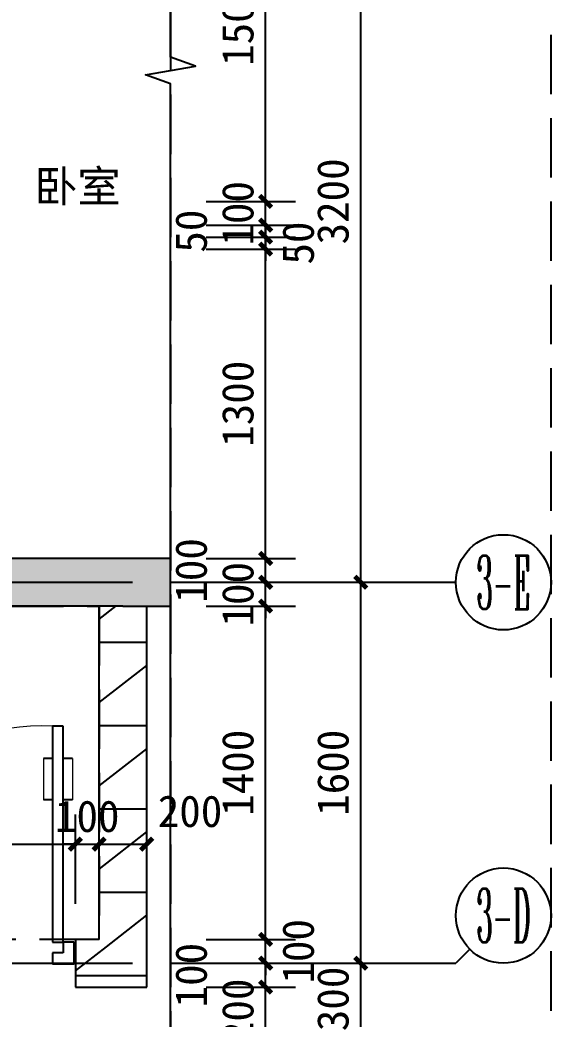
# Model space of a CAD drawing. Extents: x -10817 to 167545, y 26551 to 157048.
# Drawn here: x 71742 to 73975, y 47417 to 51614 of the extents above; entities that cross this region are included whole.
import ezdxf
from ezdxf.enums import TextEntityAlignment as Align
from ezdxf.xclip import XClip

# ---------------------------------------------------------------- set-up
doc = ezdxf.new("R2010")
doc.units = 0
doc.header["$LTSCALE"] = 1000
doc.header["$MEASUREMENT"] = 0
doc.header["$XCLIPFRAME"] = 0
doc.linetypes.add('DASH', pattern=[0.35, 0.25, -0.1])
doc.linetypes.add('DOTE', pattern=[2.42, 2, -0.2, 0.02, -0.2])
doc.layers.get('Defpoints').update_dxf_attribs({"color": 30, "linetype": 'DASH'})
for name, color, linetype in [('120-墙体$0$120-墙体$0$A-COLU-CONC-HATC', 204, 'Continuous'), ('120-墙体$0$120-墙体$0$A-DOOR', 51, 'Continuous'), ('120-墙体$0$120-墙体$0$A-WALL-CONC', 9, 'Continuous'), ('120-墙体$0$A-WALL-BLOK', 131, 'Continuous'), ('3#-夹层$0$A-ANNO-TEXT', 7, 'Continuous'), ('A-ANNO-AXIS-CIRC', 3, 'Continuous'), ('A-ANNO-AXIS-TEXT', 7, 'Continuous'), ('A-ANNO-DIMS', 3, 'Continuous'), ('A-ANNO-DOTE', 10, 'DOTE'), ('A-ANNO-SYMB', 3, 'Continuous'), ('AXIS_TEXT', 7, 'Continuous')]:
    doc.layers.add(name, color=color, linetype=linetype)
doc.styles.add('3#-夹层$0$Standard', font='')
doc.styles.add('_TCH_AXIS', font='COMPLEX', dxfattribs={"bigfont": 'GBCBIG'})
doc.styles.add('_TCH_DIM_T3', font='')
doc.styles.add('COMPLEX', font='COMPLEX')
doc.styles.get('3#-夹层$0$Standard').set_extended_font_data('SimSun')
doc.styles.get('_TCH_DIM_T3').set_extended_font_data('SimSun')
doc.dimstyles.new('_TCH_ARCH&&50', dxfattribs={"dimtxt": 132.911392, "dimasz": 50, "dimexe": 125, "dimexo": 150, "dimgap": 50, "dimtad": 1, "dimdec": 0, "dimzin": 0, "dimdsep": 46, "dimtxsty": '_TCH_DIM_T3', "dimblk": 'ARCHTICK', "dimcen": 0.09, "dimclrt": 7, "dimazin": 2, "dimtfac": 1, "dimtdec": 0, "dimtix": 1, "dimtmove": 2, "dimatfit": 3, "dimfxl": 50, "dimtolj": 1, "dimtzin": 0, "dimarcsym": 0})
pattern_1 = [(0, (0, 0), (0, 350), []), (37.875, (400, 0), (-169.615, 218.077), []), (90, (400, 0), (-450, 3e-14), [])]

# ---------------------------------------------------------------- blocks, each defined once
blk = doc.blocks.new('120-墙体$0$120-墙体$0$$DorLib2D$00000009')
for p, q in [((0.4129, 0.9053), (0.4129, 0.0807)), ((0.4541, 0.9053), (0.4129, 0.9053)), ((0.4541, 0.0807), (0.4541, 0.9053)), ((0.4129, 0.7822), (0.378, 0.7822)), ((0.489, 0.7822), (0.4541, 0.7822)), ((0.4129, 0.6235), (0.378, 0.6235)), ((0.489, 0.6235), (0.4541, 0.6235)), ((-0.4941, 0.0807), (-0.4529, 0.0807)), ((-0.4941, -0.0018), (-0.4941, 0.0807)), ((-0.4529, 0.0807), (-0.4529, 0.0395)), ((0.4129, 0.0807), (0.4541, 0.0807)), ((0.4953, 0.0807), (0.4541, 0.0807)), ((0.4541, 0.0807), (0.4541, 0.0395)), ((0.4953, -0.0018), (0.4953, 0.0807)), ((-0.4529, 0.0395), (-0.4117, 0.0395)), ((-0.4117, 0.0395), (-0.4117, -0.0018)), ((0.4541, 0.0395), (0.4129, 0.0395)), ((0.4129, 0.0395), (0.4129, -0.0018)), ((-0.4941, -0.0018), (-0.4941, -0.0018)), ((-0.4117, -0.0018), (-0.4941, -0.0018)), ((0.4129, -0.0018), (0.4953, -0.0018)), ((0.4953, -0.0018), (0.4953, -0.0018))]:
    blk.add_line(p, q)
at = {"lineweight": 13}
for p, q in [((0.378, 0.7822), (0.378, 0.6235)), ((0.489, 0.7822), (0.489, 0.6235))]:
    blk.add_line(p, q, dxfattribs=at)
blk.add_arc((0.3716, 0.0817), 0.8246, 87.134, 180.0717, dxfattribs=at)
blk = doc.blocks.new('120-墙体')
at = {"layer": '120-墙体$0$120-墙体$0$A-COLU-CONC-HATC'}
for points in [[(-6950, -3300), (-6950, -3100), (-7800, -3100), (-7800, -3300)], [(-6950, -3300), (-6350, -3300), (-6350, -3100), (-6950, -3100)]]:
    blk.add_hatch(color=256, dxfattribs=at).paths.add_polyline_path(points)
h = blk.add_hatch(dxfattribs=at)
h.set_pattern_fill('空心砖', color=256, scale=100, style=0)
h.set_pattern_definition(pattern_1)
h.paths.add_polyline_path([(-7050, -4700), (-6850, -4900), (-6850, -3300), (-7050, -3300)])
h = blk.add_hatch(dxfattribs=at)
h.set_pattern_fill('空心砖', color=256, scale=100, style=0)
h.set_pattern_definition(pattern_1)
h.paths.add_polyline_path([(-7050, -4700), (-7150, -4700), (-7150, -4900), (-6850, -4900)])
at = {"layer": '120-墙体$0$120-墙体$0$A-WALL-CONC'}
for p, q in [((-6950, -3100), (-7800, -3100)), ((-6350, -3100), (-6950, -3100)), ((-6950, -3300), (-7800, -3300)), ((-6950, -3300), (-6350, -3300))]:
    blk.add_line(p, q, dxfattribs=at)
at = {"layer": '120-墙体$0$A-WALL-BLOK'}
for p, q in [((-7050, -4700), (-7050, -3300)), ((-6850, -4900), (-6850, -3300)), ((-7050, -4700), (-7150, -4700)), ((-7150, -4700), (-7150, -4900)), ((-7150, -4900), (-6850, -4900))]:
    blk.add_line(p, q, dxfattribs=at)
at = {"layer": 'Defpoints'}
blk.add_lwpolyline([(-7800, 100), (-7800, -3300), (-7050, -3300), (-7050, -4700), (-8350, -4700), (-8350, -7200), (-9550, -7200), (-9550, -11200)], dxfattribs=at)
at = {"layer": '120-墙体$0$120-墙体$0$A-DOOR', "xscale": 1100, "yscale": 1100, "zscale": 200}
blk.add_blockref('120-墙体$0$120-墙体$0$$DorLib2D$00000009', (-7700, -4800), dxfattribs=at)
blk = doc.blocks.new('_ArchTick')
at = {"color": 0, "linetype": 'ByBlock', "const_width": 0.4}
blk.add_lwpolyline([(-0.5, -0.5), (0.5, 0.5)], dxfattribs=at)
blk = doc.blocks.new('*D1027')
at = {"layer": 'A-ANNO-DIMS', "color": 0, "lineweight": -2, "transparency": 16777216}
for p, q in [((72775, 47551.7), (72775, 47601.7)), ((72525, 47551.7), (72900, 47551.7)), ((72775, 47351.7), (72775, 47551.7)), ((72525, 47351.7), (72900, 47351.7)), ((72775, 47351.7), (72775, 47301.7))]:
    blk.add_line(p, q, dxfattribs=at)
at = {"layer": 'Defpoints', "color": 0, "transparency": 16777216}
for p in [(72375, 47551.7), (72775, 47551.7), (72375, 47351.7)]:
    blk.add_point(p, dxfattribs=at)
at = {"layer": 'A-ANNO-DIMS', "color": 0, "lineweight": -2, "transparency": 16777216, "xscale": 50, "yscale": 50, "zscale": 50}
for p, rotation in [((72775, 47551.7), 270), ((72775, 47351.7), 90)]:
    blk.add_blockref('_ArchTick', p, dxfattribs=dict(at, rotation=rotation))
at = {"layer": 'A-ANNO-DIMS', "color": 7, "transparency": 16777216, "insert": (72658.6, 47451.7), "char_height": 132.91, "attachment_point": 5, "rotation": 90, "style": '_TCH_DIM_T3'}
blk.add_mtext('\\A1;200', dxfattribs=at)
blk = doc.blocks.new('*D1028')
at = {"layer": 'A-ANNO-DIMS', "color": 0, "lineweight": -2, "transparency": 16777216}
for p, q in [((72525, 47651.7), (72900, 47651.7)), ((72775, 47551.7), (72775, 47651.7)), ((72525, 47551.7), (72900, 47551.7))]:
    blk.add_line(p, q, dxfattribs=at)
at = {"layer": 'Defpoints', "color": 0, "transparency": 16777216}
for p in [(72375, 47651.7), (72775, 47651.7), (72375, 47551.7)]:
    blk.add_point(p, dxfattribs=at)
at = {"layer": 'A-ANNO-DIMS', "color": 0, "lineweight": -2, "transparency": 16777216, "xscale": 50, "yscale": 50, "zscale": 50}
for p, rotation in [((72775, 47651.7), 90), ((72775, 47551.7), 270)]:
    blk.add_blockref('_ArchTick', p, dxfattribs=dict(at, rotation=rotation))
at = {"layer": 'A-ANNO-DIMS', "color": 7, "transparency": 16777216, "insert": (72462.5, 47601.7), "char_height": 132.91, "attachment_point": 5, "rotation": 90, "style": '_TCH_DIM_T3'}
blk.add_mtext('\\A1;100', dxfattribs=at)
blk = doc.blocks.new('*D1029')
at = {"layer": 'A-ANNO-DIMS', "color": 0, "lineweight": -2, "transparency": 16777216}
for p, q in [((72775, 47751.7), (72775, 47801.7)), ((72525, 47751.7), (72900, 47751.7)), ((72775, 47651.7), (72775, 47751.7)), ((72525, 47651.7), (72900, 47651.7)), ((72775, 47651.7), (72775, 47601.7))]:
    blk.add_line(p, q, dxfattribs=at)
at = {"layer": 'Defpoints', "color": 0, "transparency": 16777216}
for p in [(72375, 47751.7), (72775, 47751.7), (72375, 47651.7)]:
    blk.add_point(p, dxfattribs=at)
at = {"layer": 'A-ANNO-DIMS', "color": 0, "lineweight": -2, "transparency": 16777216, "xscale": 50, "yscale": 50, "zscale": 50}
for p, rotation in [((72775, 47751.7), 270), ((72775, 47651.7), 90)]:
    blk.add_blockref('_ArchTick', p, dxfattribs=dict(at, rotation=rotation))
at = {"layer": 'A-ANNO-DIMS', "color": 7, "transparency": 16777216, "insert": (72912.5, 47701.7), "char_height": 132.91, "attachment_point": 5, "rotation": 90, "style": '_TCH_DIM_T3'}
blk.add_mtext('\\A1;100', dxfattribs=at)
blk = doc.blocks.new('*D1030')
at = {"layer": 'A-ANNO-DIMS', "color": 0, "lineweight": -2, "transparency": 16777216}
for p, q in [((72525, 49151.7), (72900, 49151.7)), ((72775, 47751.7), (72775, 49151.7)), ((72525, 47751.7), (72900, 47751.7))]:
    blk.add_line(p, q, dxfattribs=at)
at = {"layer": 'Defpoints', "color": 0, "transparency": 16777216}
for p in [(72375, 49151.7), (72775, 49151.7), (72375, 47751.7)]:
    blk.add_point(p, dxfattribs=at)
at = {"layer": 'A-ANNO-DIMS', "color": 0, "lineweight": -2, "transparency": 16777216, "xscale": 50, "yscale": 50, "zscale": 50}
for p, rotation in [((72775, 49151.7), 90), ((72775, 47751.7), 270)]:
    blk.add_blockref('_ArchTick', p, dxfattribs=dict(at, rotation=rotation))
at = {"layer": 'A-ANNO-DIMS', "color": 7, "transparency": 16777216, "insert": (72658.6, 48451.7), "char_height": 132.91, "attachment_point": 5, "rotation": 90, "style": '_TCH_DIM_T3'}
blk.add_mtext('\\A1;1400', dxfattribs=at)
blk = doc.blocks.new('*D1031')
at = {"layer": 'A-ANNO-DIMS', "color": 0, "lineweight": -2, "transparency": 16777216}
for p, q in [((72775, 49251.7), (72775, 49301.7)), ((72525, 49251.7), (72900, 49251.7)), ((72775, 49151.7), (72775, 49251.7)), ((72525, 49151.7), (72900, 49151.7)), ((72775, 49151.7), (72775, 49101.7))]:
    blk.add_line(p, q, dxfattribs=at)
at = {"layer": 'Defpoints', "color": 0, "transparency": 16777216}
for p in [(72375, 49251.7), (72775, 49251.7), (72375, 49151.7)]:
    blk.add_point(p, dxfattribs=at)
at = {"layer": 'A-ANNO-DIMS', "color": 0, "lineweight": -2, "transparency": 16777216, "xscale": 50, "yscale": 50, "zscale": 50}
for p, rotation in [((72775, 49251.7), 270), ((72775, 49151.7), 90)]:
    blk.add_blockref('_ArchTick', p, dxfattribs=dict(at, rotation=rotation))
at = {"layer": 'A-ANNO-DIMS', "color": 7, "transparency": 16777216, "insert": (72658.6, 49201.7), "char_height": 132.91, "attachment_point": 5, "rotation": 90, "style": '_TCH_DIM_T3'}
blk.add_mtext('\\A1;100', dxfattribs=at)
blk = doc.blocks.new('*D1032')
at = {"layer": 'A-ANNO-DIMS', "color": 0, "lineweight": -2, "transparency": 16777216}
for p, q in [((72525, 49351.7), (72900, 49351.7)), ((72775, 49251.7), (72775, 49351.7)), ((72525, 49251.7), (72900, 49251.7))]:
    blk.add_line(p, q, dxfattribs=at)
at = {"layer": 'Defpoints', "color": 0, "transparency": 16777216}
for p in [(72375, 49351.7), (72775, 49351.7), (72375, 49251.7)]:
    blk.add_point(p, dxfattribs=at)
at = {"layer": 'A-ANNO-DIMS', "color": 0, "lineweight": -2, "transparency": 16777216, "xscale": 50, "yscale": 50, "zscale": 50}
for p, rotation in [((72775, 49351.7), 90), ((72775, 49251.7), 270)]:
    blk.add_blockref('_ArchTick', p, dxfattribs=dict(at, rotation=rotation))
at = {"layer": 'A-ANNO-DIMS', "color": 7, "transparency": 16777216, "insert": (72462.5, 49301.7), "char_height": 132.91, "attachment_point": 5, "rotation": 90, "style": '_TCH_DIM_T3'}
blk.add_mtext('\\A1;100', dxfattribs=at)
blk = doc.blocks.new('*D1033')
at = {"layer": 'A-ANNO-DIMS', "color": 0, "lineweight": -2, "transparency": 16777216}
for p, q in [((72525, 50651.7), (72900, 50651.7)), ((72775, 49351.7), (72775, 50651.7)), ((72525, 49351.7), (72900, 49351.7))]:
    blk.add_line(p, q, dxfattribs=at)
at = {"layer": 'Defpoints', "color": 0, "transparency": 16777216}
for p in [(72375, 50651.7), (72775, 50651.7), (72375, 49351.7)]:
    blk.add_point(p, dxfattribs=at)
at = {"layer": 'A-ANNO-DIMS', "color": 0, "lineweight": -2, "transparency": 16777216, "xscale": 50, "yscale": 50, "zscale": 50}
for p, rotation in [((72775, 50651.7), 90), ((72775, 49351.7), 270)]:
    blk.add_blockref('_ArchTick', p, dxfattribs=dict(at, rotation=rotation))
at = {"layer": 'A-ANNO-DIMS', "color": 7, "transparency": 16777216, "insert": (72658.6, 50001.7), "char_height": 132.91, "attachment_point": 5, "rotation": 90, "style": '_TCH_DIM_T3'}
blk.add_mtext('\\A1;1300', dxfattribs=at)
blk = doc.blocks.new('*D1034')
at = {"layer": 'A-ANNO-DIMS', "color": 0, "lineweight": -2, "transparency": 16777216}
for p, q in [((72775, 50701.7), (72775, 50751.7)), ((72525, 50701.7), (72900, 50701.7)), ((72775, 50651.7), (72775, 50701.7)), ((72525, 50651.7), (72900, 50651.7)), ((72775, 50651.7), (72775, 50601.7))]:
    blk.add_line(p, q, dxfattribs=at)
at = {"layer": 'Defpoints', "color": 0, "transparency": 16777216}
for p in [(72375, 50701.7), (72775, 50701.7), (72375, 50651.7)]:
    blk.add_point(p, dxfattribs=at)
at = {"layer": 'A-ANNO-DIMS', "color": 0, "lineweight": -2, "transparency": 16777216, "xscale": 50, "yscale": 50, "zscale": 50}
for p, rotation in [((72775, 50701.7), 270), ((72775, 50651.7), 90)]:
    blk.add_blockref('_ArchTick', p, dxfattribs=dict(at, rotation=rotation))
at = {"layer": 'A-ANNO-DIMS', "color": 7, "transparency": 16777216, "insert": (72912.5, 50676.7), "char_height": 132.91, "attachment_point": 5, "rotation": 90, "style": '_TCH_DIM_T3'}
blk.add_mtext('\\A1;50', dxfattribs=at)
blk = doc.blocks.new('*D1035')
at = {"layer": 'A-ANNO-DIMS', "color": 0, "lineweight": -2, "transparency": 16777216}
for p, q in [((72775, 50751.7), (72775, 50801.7)), ((72525, 50751.7), (72900, 50751.7)), ((72775, 50701.7), (72775, 50751.7)), ((72525, 50701.7), (72900, 50701.7)), ((72775, 50701.7), (72775, 50651.7))]:
    blk.add_line(p, q, dxfattribs=at)
at = {"layer": 'Defpoints', "color": 0, "transparency": 16777216}
for p in [(72375, 50751.7), (72775, 50751.7), (72375, 50701.7)]:
    blk.add_point(p, dxfattribs=at)
at = {"layer": 'A-ANNO-DIMS', "color": 0, "lineweight": -2, "transparency": 16777216, "xscale": 50, "yscale": 50, "zscale": 50}
for p, rotation in [((72775, 50751.7), 270), ((72775, 50701.7), 90)]:
    blk.add_blockref('_ArchTick', p, dxfattribs=dict(at, rotation=rotation))
at = {"layer": 'A-ANNO-DIMS', "color": 7, "transparency": 16777216, "insert": (72462.5, 50726.7), "char_height": 132.91, "attachment_point": 5, "rotation": 90, "style": '_TCH_DIM_T3'}
blk.add_mtext('\\A1;50', dxfattribs=at)
blk = doc.blocks.new('*D1036')
at = {"layer": 'A-ANNO-DIMS', "color": 0, "lineweight": -2, "transparency": 16777216}
for p, q in [((72775, 50851.7), (72775, 50901.7)), ((72525, 50851.7), (72900, 50851.7)), ((72775, 50751.7), (72775, 50851.7)), ((72525, 50751.7), (72900, 50751.7)), ((72775, 50751.7), (72775, 50701.7))]:
    blk.add_line(p, q, dxfattribs=at)
at = {"layer": 'Defpoints', "color": 0, "transparency": 16777216}
for p in [(72375, 50851.7), (72775, 50851.7), (72375, 50751.7)]:
    blk.add_point(p, dxfattribs=at)
at = {"layer": 'A-ANNO-DIMS', "color": 0, "lineweight": -2, "transparency": 16777216, "xscale": 50, "yscale": 50, "zscale": 50}
for p, rotation in [((72775, 50851.7), 270), ((72775, 50751.7), 90)]:
    blk.add_blockref('_ArchTick', p, dxfattribs=dict(at, rotation=rotation))
at = {"layer": 'A-ANNO-DIMS', "color": 7, "transparency": 16777216, "insert": (72658.6, 50801.7), "char_height": 132.91, "attachment_point": 5, "rotation": 90, "style": '_TCH_DIM_T3'}
blk.add_mtext('\\A1;100', dxfattribs=at)
blk = doc.blocks.new('*D1037')
at = {"layer": 'A-ANNO-DIMS', "color": 0, "lineweight": -2, "transparency": 16777216}
for p, q in [((72525, 52351.7), (72900, 52351.7)), ((72775, 50851.7), (72775, 52351.7)), ((72525, 50851.7), (72900, 50851.7))]:
    blk.add_line(p, q, dxfattribs=at)
at = {"layer": 'Defpoints', "color": 0, "transparency": 16777216}
for p in [(72375, 52351.7), (72775, 52351.7), (72375, 50851.7)]:
    blk.add_point(p, dxfattribs=at)
at = {"layer": 'A-ANNO-DIMS', "color": 0, "lineweight": -2, "transparency": 16777216, "xscale": 50, "yscale": 50, "zscale": 50}
for p, rotation in [((72775, 52351.7), 90), ((72775, 50851.7), 270)]:
    blk.add_blockref('_ArchTick', p, dxfattribs=dict(at, rotation=rotation))
at = {"layer": 'A-ANNO-DIMS', "color": 7, "transparency": 16777216, "insert": (72658.6, 51601.7), "char_height": 132.91, "attachment_point": 5, "rotation": 90, "style": '_TCH_DIM_T3'}
blk.add_mtext('\\A1;1500', dxfattribs=at)
blk = doc.blocks.new('*D1045')
at = {"layer": 'A-ANNO-DIMS', "color": 0, "lineweight": -2, "transparency": 16777216}
for p, q in [((73175, 47651.7), (73175, 47701.7)), ((72925, 47651.7), (73300, 47651.7)), ((73175, 47351.7), (73175, 47651.7)), ((72925, 47351.7), (73300, 47351.7)), ((73175, 47351.7), (73175, 47301.7))]:
    blk.add_line(p, q, dxfattribs=at)
at = {"layer": 'Defpoints', "color": 0, "transparency": 16777216}
for p in [(72775, 47651.7), (73175, 47651.7), (72775, 47351.7)]:
    blk.add_point(p, dxfattribs=at)
at = {"layer": 'A-ANNO-DIMS', "color": 0, "lineweight": -2, "transparency": 16777216, "xscale": 50, "yscale": 50, "zscale": 50}
for p, rotation in [((73175, 47651.7), 270), ((73175, 47351.7), 90)]:
    blk.add_blockref('_ArchTick', p, dxfattribs=dict(at, rotation=rotation))
at = {"layer": 'A-ANNO-DIMS', "color": 7, "transparency": 16777216, "insert": (73058.6, 47501.7), "char_height": 132.91, "attachment_point": 5, "rotation": 90, "style": '_TCH_DIM_T3'}
blk.add_mtext('\\A1;300', dxfattribs=at)
blk = doc.blocks.new('*D1046')
at = {"layer": 'A-ANNO-DIMS', "color": 0, "lineweight": -2, "transparency": 16777216}
for p, q in [((72925, 49251.7), (73300, 49251.7)), ((73175, 47651.7), (73175, 49251.7)), ((72925, 47651.7), (73300, 47651.7))]:
    blk.add_line(p, q, dxfattribs=at)
at = {"layer": 'Defpoints', "color": 0, "transparency": 16777216}
for p in [(72775, 49251.7), (73175, 49251.7), (72775, 47651.7)]:
    blk.add_point(p, dxfattribs=at)
at = {"layer": 'A-ANNO-DIMS', "color": 0, "lineweight": -2, "transparency": 16777216, "xscale": 50, "yscale": 50, "zscale": 50}
for p, rotation in [((73175, 49251.7), 90), ((73175, 47651.7), 270)]:
    blk.add_blockref('_ArchTick', p, dxfattribs=dict(at, rotation=rotation))
at = {"layer": 'A-ANNO-DIMS', "color": 7, "transparency": 16777216, "insert": (73058.6, 48451.7), "char_height": 132.91, "attachment_point": 5, "rotation": 90, "style": '_TCH_DIM_T3'}
blk.add_mtext('\\A1;1600', dxfattribs=at)
blk = doc.blocks.new('*D1047')
at = {"layer": 'A-ANNO-DIMS', "color": 0, "lineweight": -2, "transparency": 16777216}
for p, q in [((72925, 52451.7), (73300, 52451.7)), ((73175, 49251.7), (73175, 52451.7)), ((72925, 49251.7), (73300, 49251.7))]:
    blk.add_line(p, q, dxfattribs=at)
at = {"layer": 'Defpoints', "color": 0, "transparency": 16777216}
for p in [(72775, 52451.7), (73175, 52451.7), (72775, 49251.7)]:
    blk.add_point(p, dxfattribs=at)
at = {"layer": 'A-ANNO-DIMS', "color": 0, "lineweight": -2, "transparency": 16777216, "xscale": 50, "yscale": 50, "zscale": 50}
for p, rotation in [((73175, 52451.7), 90), ((73175, 49251.7), 270)]:
    blk.add_blockref('_ArchTick', p, dxfattribs=dict(at, rotation=rotation))
at = {"layer": 'A-ANNO-DIMS', "color": 7, "transparency": 16777216, "insert": (73058.6, 50851.7), "char_height": 132.91, "attachment_point": 5, "rotation": 90, "style": '_TCH_DIM_T3'}
blk.add_mtext('\\A1;3200', dxfattribs=at)
blk = doc.blocks.new('*D1094')
at = {"layer": 'A-ANNO-DIMS', "color": 0, "lineweight": -2, "transparency": 16777216}
for p, q in [((70875, 47901.7), (70875, 48276.7)), ((71975, 47901.7), (71975, 48276.7)), ((70875, 48151.7), (71975, 48151.7))]:
    blk.add_line(p, q, dxfattribs=at)
at = {"layer": 'Defpoints', "color": 0, "transparency": 16777216}
for p in [(71975, 48151.7), (70875, 47751.7), (71975, 47751.7)]:
    blk.add_point(p, dxfattribs=at)
at = {"layer": 'A-ANNO-DIMS', "color": 0, "lineweight": -2, "transparency": 16777216, "xscale": 50, "yscale": 50, "zscale": 50, "rotation": 180}
blk.add_blockref('_ArchTick', (70875, 48151.7), dxfattribs=at)
at = {"layer": 'A-ANNO-DIMS', "color": 0, "lineweight": -2, "transparency": 16777216, "xscale": 50, "yscale": 50, "zscale": 50}
blk.add_blockref('_ArchTick', (71975, 48151.7), dxfattribs=at)
at = {"layer": 'A-ANNO-DIMS', "color": 7, "transparency": 16777216, "insert": (71425, 48268.2), "char_height": 132.91, "attachment_point": 5, "style": '_TCH_DIM_T3'}
blk.add_mtext('\\A1;1100', dxfattribs=at)
blk = doc.blocks.new('*D1095')
at = {"layer": 'A-ANNO-DIMS', "color": 0, "lineweight": -2, "transparency": 16777216}
for p, q in [((71975, 47901.7), (71975, 48276.7)), ((72075, 47901.7), (72075, 48276.7)), ((71975, 48151.7), (71925, 48151.7)), ((71975, 48151.7), (72075, 48151.7)), ((72075, 48151.7), (72125, 48151.7))]:
    blk.add_line(p, q, dxfattribs=at)
at = {"layer": 'Defpoints', "color": 0, "transparency": 16777216}
for p in [(72075, 48151.7), (71975, 47751.7), (72075, 47751.7)]:
    blk.add_point(p, dxfattribs=at)
at = {"layer": 'A-ANNO-DIMS', "color": 0, "lineweight": -2, "transparency": 16777216, "xscale": 50, "yscale": 50, "zscale": 50}
blk.add_blockref('_ArchTick', (71975, 48151.7), dxfattribs=at)
at = {"layer": 'A-ANNO-DIMS', "color": 0, "lineweight": -2, "transparency": 16777216, "xscale": 50, "yscale": 50, "zscale": 50, "rotation": 180}
blk.add_blockref('_ArchTick', (72075, 48151.7), dxfattribs=at)
at = {"layer": 'A-ANNO-DIMS', "color": 7, "transparency": 16777216, "insert": (72025, 48268.2), "char_height": 132.91, "attachment_point": 5, "style": '_TCH_DIM_T3'}
blk.add_mtext('\\A1;100', dxfattribs=at)
blk = doc.blocks.new('*D1096')
at = {"layer": 'A-ANNO-DIMS', "color": 0, "lineweight": -2, "transparency": 16777216}
for p, q in [((72075, 47901.7), (72075, 48276.7)), ((72275, 47901.7), (72275, 48276.7)), ((72075, 48151.7), (72275, 48151.7))]:
    blk.add_line(p, q, dxfattribs=at)
at = {"layer": 'Defpoints', "color": 0, "transparency": 16777216}
for p in [(72275, 48151.7), (72075, 47751.7), (72275, 47751.7)]:
    blk.add_point(p, dxfattribs=at)
at = {"layer": 'A-ANNO-DIMS', "color": 0, "lineweight": -2, "transparency": 16777216, "xscale": 50, "yscale": 50, "zscale": 50, "rotation": 180}
blk.add_blockref('_ArchTick', (72075, 48151.7), dxfattribs=at)
at = {"layer": 'A-ANNO-DIMS', "color": 0, "lineweight": -2, "transparency": 16777216, "xscale": 50, "yscale": 50, "zscale": 50}
blk.add_blockref('_ArchTick', (72275, 48151.7), dxfattribs=at)
at = {"layer": 'A-ANNO-DIMS', "color": 7, "transparency": 16777216, "insert": (72457.2, 48289.2), "char_height": 132.91, "attachment_point": 5, "style": '_TCH_DIM_T3'}
blk.add_mtext('\\A1;200', dxfattribs=at)
blk = doc.blocks.new('_AXISO')
blk.add_circle((0, 0), 0.5)
at = {"layer": 'AXIS_TEXT', "style": 'COMPLEX', "width": 1.041667}
blk.add_attdef('A', text='', height=0.56, dxfattribs=at).set_placement((-0.25, -0.28), (0.25, -0.28), align=Align.FIT)

msp = doc.modelspace()

# ---------------------------------------------------------------- linework, layer by layer
at = {"layer": 'A-ANNO-AXIS-CIRC'}
for p, q in [((72375, 49251.7), (73575, 49251.7)), ((73633.6, 47710.3), (73575, 47651.7)), ((72375, 47651.7), (73575, 47651.7))]:
    msp.add_line(p, q, dxfattribs=at)
at = {"layer": 'A-ANNO-DOTE'}
for points in [[(65375, 49251.7), (73575, 49251.7)], [(65375, 47651.7), (73575, 47651.7)]]:
    msp.add_lwpolyline(points, dxfattribs=at)
at = {"layer": 'A-ANNO-SYMB'}
msp.add_lwpolyline([(72375, 44851.7), (72375, 51345), (72270, 51383.2), (72480, 51420.2), (72375, 51457.5), (72375, 57950.8)], dxfattribs=at)
at = {"layer": 'Defpoints'}
for points in [[(64975, 43251.7), (73975, 43251.7), (73975, 59550.8), (64975, 59550.8)], [(66575, 57950.8), (72375, 57950.8), (72375, 44851.7), (66575, 44851.7)]]:
    msp.add_lwpolyline(points, close=True, dxfattribs=at)

# ---------------------------------------------------------------- block references
ref = msp.add_blockref('120-墙体', (79125, 52451.7))
XClip(ref).set_block_clipping_path([(-12549.9999309191, -7600), (-6749.9779535949, 5499.0639831296)])
at = {"layer": 'A-ANNO-AXIS-CIRC'}
ref = msp.add_blockref('_AXISO', (73775, 49251.7), dxfattribs=dict(at, xscale=400, yscale=400, zscale=400))
ref.add_attrib('A', '3-E', dxfattribs={"layer": 'A-ANNO-AXIS-TEXT', "height": 226.27, "style": '_TCH_AXIS', "width": 0.318182}).set_placement((73661.9, 49138.6), (73888.2, 49138.6), align=Align.FIT)
ref = msp.add_blockref('_AXISO', (73775, 47851.7), dxfattribs=dict(at, xscale=400, yscale=400, zscale=400))
ref.add_attrib('A', '3-D', dxfattribs={"layer": 'A-ANNO-AXIS-TEXT', "height": 226.27, "style": '_TCH_AXIS', "width": 0.313433}).set_placement((73661.9, 47738.6), (73888.2, 47738.6), align=Align.FIT)

# ---------------------------------------------------------------- texts
at = {"layer": '3#-夹层$0$A-ANNO-TEXT', "style": '3#-夹层$0$Standard'}
msp.add_text('卧室', height=132.91, dxfattribs=at).set_placement((71802.6, 50848.9))

# ---------------------------------------------------------------- dimensions: what is measured, and where the dimension line sits
at = {"layer": 'A-ANNO-DIMS'}
for p1, p2, distance, picture, middle in [((72775, 49251.7), (72775, 52451.7), -400, '*D1047', (73058.6, 50851.7)), ((72375, 50851.7), (72375, 52351.7), -400, '*D1037', (72658.6, 51601.7)), ((72375, 50751.7), (72375, 50851.7), -400, '*D1036', (72658.6, 50801.7)), ((72375, 49351.7), (72375, 50651.7), -400, '*D1033', (72658.6, 50001.7)), ((72375, 49151.7), (72375, 49251.7), -400, '*D1031', (72658.6, 49201.7)), ((72775, 47651.7), (72775, 49251.7), -400, '*D1046', (73058.6, 48451.7)), ((72375, 47751.7), (72375, 49151.7), -400, '*D1030', (72658.6, 48451.7)), ((70875, 47751.7), (71975, 47751.7), 400, '*D1094', (71425, 48268.2)), ((71975, 47751.7), (72075, 47751.7), 400, '*D1095', (72025, 48268.2)), ((72775, 47351.7), (72775, 47651.7), -400, '*D1045', (73058.6, 47501.7)), ((72375, 47351.7), (72375, 47551.7), -400, '*D1027', (72658.6, 47451.7))]:
    dim = msp.add_aligned_dim(p1=p1, p2=p2, distance=distance, dimstyle='_TCH_ARCH&&50', dxfattribs=at)
    dim.commit()
    dim.dimension.update_dxf_attribs({"geometry": picture, "text_midpoint": middle})
for base, p1, p2, angle, picture, middle in [((72775, 50751.7), (72375, 50701.7), (72375, 50751.7), 90, '*D1035', (72462.5, 50726.7)), ((72775, 50701.7), (72375, 50651.7), (72375, 50701.7), 90, '*D1034', (72912.5, 50676.7)), ((72775, 49351.7), (72375, 49251.7), (72375, 49351.7), 90, '*D1032', (72462.5, 49301.7)), ((72275, 48151.7), (72075, 47751.7), (72275, 47751.7), 0, '*D1096', (72457.2, 48289.2)), ((72775, 47751.7), (72375, 47651.7), (72375, 47751.7), 90, '*D1029', (72912.5, 47701.7)), ((72775, 47651.7), (72375, 47551.7), (72375, 47651.7), 90, '*D1028', (72462.5, 47601.7))]:
    dim = msp.add_linear_dim(base=base, p1=p1, p2=p2, angle=angle, dimstyle='_TCH_ARCH&&50', dxfattribs=at)
    dim.commit()
    dim.dimension.update_dxf_attribs({"geometry": picture, "text_midpoint": middle, "dimtype": 129})

doc.saveas('drawing.dxf')
